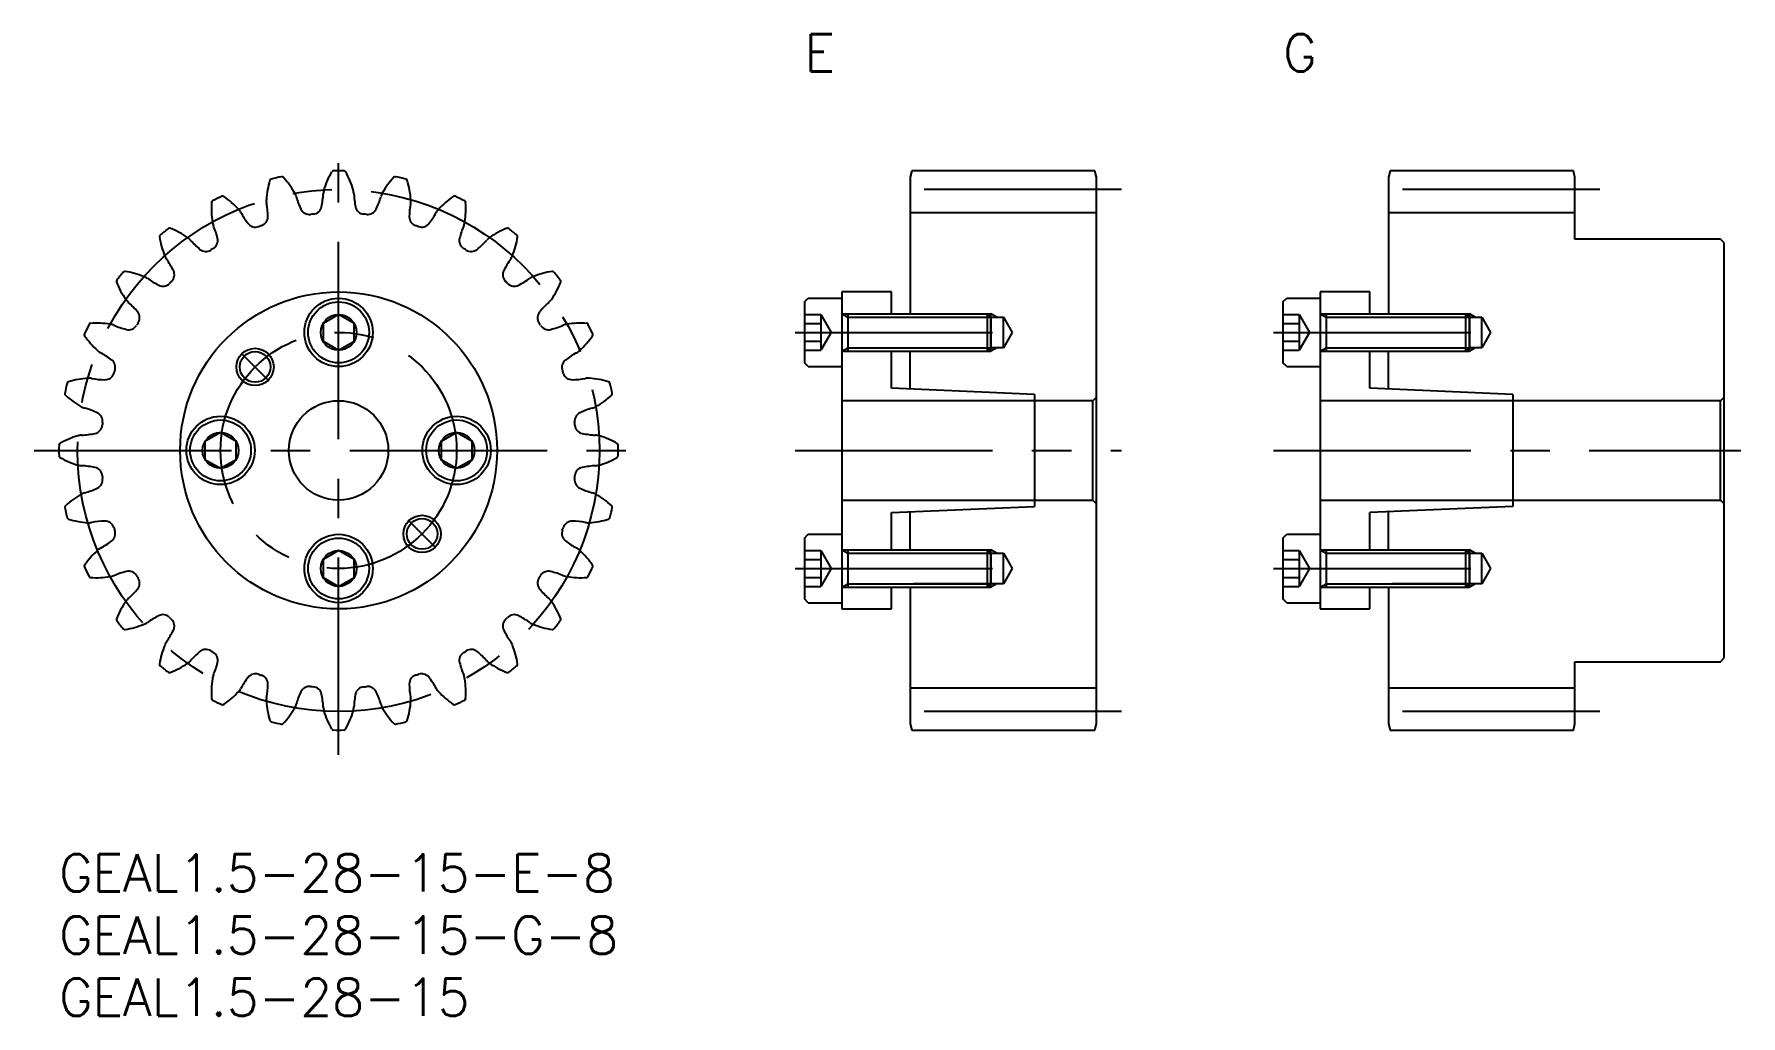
# Model space of a CAD drawing. Extents: x -2 to 135, y -13 to 66.
import ezdxf

# ---------------------------------------------------------------- set-up
doc = ezdxf.new("R2010")
doc.units = 0
doc.header["$LTSCALE"] = 0.5
doc.linetypes.add('CENTER', pattern=[50.8, 31.75, -6.35, 6.35, -6.35])
for name, color, linetype in [('MSM_CENTER', 1, 'CENTER'), ('MSM_CONTINUOUS', 7, 'CONTINUOUS'), ('MSM_NARROW', 5, 'CONTINUOUS'), ('MSM_PART_NUMBER', 7, 'CONTINUOUS')]:
    doc.layers.add(name, color=color, linetype=linetype)
doc.styles.get("Standard").update_dxf_attribs({"font": 'txt.shx', "height": 1, "bigfont": 'bigfont.shx'})

# ---------------------------------------------------------------- blocks, each defined once
blk = doc.blocks.new('*U3')
at = {"layer": 'MSM_PART_NUMBER'}
blk.add_text('GEAL1.5-28-15-G-8', height=3, dxfattribs=at).set_placement((0, -8))
blk = doc.blocks.new('*U4')
at = {"layer": 'MSM_PART_NUMBER'}
blk.add_text('GEAL1.5-28-15-E-8', height=3, dxfattribs=at).set_placement((0, -3))
blk = doc.blocks.new('*U5')
at = {"layer": 'MSM_PART_NUMBER'}
blk.add_text('GEAL1.5-28-15', height=3, dxfattribs=at).set_placement((0, -13))
blk = doc.blocks.new('*U6')
at = {"layer": 'MSM_PART_NUMBER'}
blk.add_text('E', height=3, dxfattribs=at).set_placement((60, 63))
blk = doc.blocks.new('*U7')
at = {"layer": 'MSM_PART_NUMBER'}
blk.add_text('G', height=3, dxfattribs=at).set_placement((98.5, 63))

msp = doc.modelspace()

# ---------------------------------------------------------------- linework, layer by layer
at = {"layer": 'MSM_CENTER'}
for p, q in [((22.5, 8), (22.5, 57)), ((85.5, 53.5), (66.5, 53.5)), ((124, 53.5), (105, 53.5)), ((59.25, 42), (77.12, 42)), ((97.75, 42), (115.62, 42)), ((14.67, 40.33), (16.9, 38.1)), ((-2, 32.5), (47, 32.5)), ((59.25, 32.5), (85.5, 32.5)), ((97.75, 32.5), (135.35, 32.5)), ((30.33, 24.67), (28.1, 26.9)), ((59.25, 23), (77.12, 23)), ((97.75, 23), (115.62, 23)), ((85.5, 11.5), (66.5, 11.5)), ((124, 11.5), (105, 11.5))]:
    msp.add_line(p, q, dxfattribs=at)
for radius in [21, 9.5]:
    msp.add_circle((22.5, 32.5), radius, dxfattribs=at)
at = {"layer": 'MSM_CONTINUOUS'}
for p, q in [((68.63, 55), (68.5, 54.5)), ((83.37, 55), (68.63, 55)), ((83.5, 54.5), (83.37, 55)), ((107.13, 55), (107, 54.5)), ((121.87, 55), (107.13, 55)), ((122, 54.5), (121.87, 55)), ((68.5, 54.5), (68.5, 43.5)), ((83.5, 10.5), (83.5, 54.5)), ((107, 54.5), (107, 43.5)), ((122, 49.5), (122, 54.5)), ((83.5, 51.63), (68.5, 51.63)), ((122, 51.63), (107, 51.63)), ((133.7, 49.5), (122, 49.5)), ((134, 49.2), (133.7, 49.5)), ((134, 15.8), (134, 49.2)), ((60, 44.45), (60.3, 44.75)), ((60, 44.45), (60, 39.55)), ((60.3, 44.75), (63, 44.75)), ((67, 45.25), (63, 45.25)), ((63, 45.25), (63, 19.75)), ((67, 43.5), (67, 45.25)), ((98.5, 44.45), (98.8, 44.75)), ((98.5, 44.45), (98.5, 39.55)), ((98.8, 44.75), (101.5, 44.75)), ((105.5, 45.25), (101.5, 45.25)), ((101.5, 45.25), (101.5, 19.75)), ((105.5, 43.5), (105.5, 45.25)), ((22.5, 43.44), (21.25, 42.72)), ((21.25, 42.72), (21.25, 41.28)), ((23.75, 42.72), (22.5, 43.44)), ((23.75, 41.28), (23.75, 42.72)), ((60, 43.44), (61.3, 43.44)), ((60, 42.72), (61.3, 42.72)), ((61.3, 43.44), (61.3, 40.56)), ((61.3, 43.44), (62.13, 42)), ((63, 43.5), (74.73, 43.5)), ((63.47, 43.5), (63.47, 40.5)), ((74.73, 40.5), (74.73, 43.5)), ((74.73, 43.5), (75, 43.23)), ((75, 43.23), (76, 43.23)), ((75, 43.23), (75, 40.77)), ((76, 40.77), (76, 43.23)), ((76, 43.23), (76.71, 42)), ((98.5, 43.44), (99.8, 43.44)), ((98.5, 42.72), (99.8, 42.72)), ((99.8, 43.44), (99.8, 40.56)), ((99.8, 43.44), (100.63, 42)), ((101.5, 43.5), (113.23, 43.5)), ((101.97, 43.5), (101.97, 40.5)), ((113.23, 40.5), (113.23, 43.5)), ((113.23, 43.5), (113.5, 43.23)), ((113.5, 43.23), (114.5, 43.23)), ((113.5, 43.23), (113.5, 40.77)), ((114.5, 40.77), (114.5, 43.23)), ((114.5, 43.23), (115.21, 42)), ((21.25, 41.28), (22.5, 40.56)), ((22.5, 40.56), (23.75, 41.28)), ((60, 41.28), (61.3, 41.28)), ((62.13, 42), (61.3, 40.56)), ((76.71, 42), (76, 40.77)), ((98.5, 41.28), (99.8, 41.28)), ((100.63, 42), (99.8, 40.56)), ((115.21, 42), (114.5, 40.77)), ((60, 40.56), (61.3, 40.56)), ((63, 40.5), (74.73, 40.5)), ((67, 37.5), (67, 40.5)), ((68.5, 37.43), (68.5, 40.5)), ((75, 40.77), (74.73, 40.5)), ((76, 40.77), (75, 40.77)), ((98.5, 40.56), (99.8, 40.56)), ((101.5, 40.5), (113.23, 40.5)), ((105.5, 37.5), (105.5, 40.5)), ((107, 37.43), (107, 40.5)), ((113.5, 40.77), (113.23, 40.5)), ((114.5, 40.77), (113.5, 40.77)), ((60.3, 39.25), (60, 39.55)), ((60.3, 39.25), (63, 39.25)), ((98.8, 39.25), (98.5, 39.55)), ((98.8, 39.25), (101.5, 39.25)), ((78.5, 37), (67, 37.5)), ((117, 37), (105.5, 37.5)), ((83.2, 36.5), (63, 36.5)), ((78.5, 37), (78.5, 28)), ((83.5, 36.8), (83.2, 36.5)), ((83.2, 28.5), (83.2, 36.5)), ((133.7, 36.5), (101.5, 36.5)), ((117, 37), (117, 28)), ((134, 36.8), (133.7, 36.5)), ((133.7, 28.5), (133.7, 36.5)), ((13, 33.94), (11.75, 33.22)), ((11.75, 33.22), (11.75, 31.78)), ((14.25, 33.22), (13, 33.94)), ((14.25, 31.78), (14.25, 33.22)), ((32, 33.94), (30.75, 33.22)), ((30.75, 33.22), (30.75, 31.78)), ((33.25, 33.22), (32, 33.94)), ((33.25, 31.78), (33.25, 33.22)), ((11.75, 31.78), (13, 31.06)), ((13, 31.06), (14.25, 31.78)), ((30.75, 31.78), (32, 31.06)), ((32, 31.06), (33.25, 31.78)), ((63, 28.5), (83.2, 28.5)), ((67, 27.5), (78.5, 28)), ((67, 24.5), (67, 27.5)), ((68.5, 24.5), (68.5, 27.57)), ((83.2, 28.5), (83.5, 28.2)), ((101.5, 28.5), (133.7, 28.5)), ((117, 28), (105.5, 27.5)), ((105.5, 24.5), (105.5, 27.5)), ((107, 24.5), (107, 27.57)), ((133.7, 28.5), (134, 28.2)), ((60, 25.45), (60.3, 25.75)), ((60, 25.45), (60, 20.55)), ((60.3, 25.75), (63, 25.75)), ((98.5, 25.45), (98.8, 25.75)), ((98.5, 25.45), (98.5, 20.55)), ((98.8, 25.75), (101.5, 25.75)), ((22.5, 24.44), (21.25, 23.72)), ((21.25, 23.72), (21.25, 22.28)), ((23.75, 23.72), (22.5, 24.44)), ((23.75, 22.28), (23.75, 23.72)), ((60, 24.44), (61.3, 24.44)), ((60, 23.72), (61.3, 23.72)), ((61.3, 24.44), (61.3, 21.56)), ((61.3, 24.44), (62.13, 23)), ((63, 24.5), (74.73, 24.5)), ((63.47, 24.5), (63.47, 21.5)), ((68.77, 24.23), (76, 24.23)), ((74.73, 21.5), (74.73, 24.5)), ((74.73, 24.5), (75, 24.23)), ((75, 24.23), (75, 21.77)), ((76, 21.77), (76, 24.23)), ((76, 24.23), (76.71, 23)), ((98.5, 24.44), (99.8, 24.44)), ((98.5, 23.72), (99.8, 23.72)), ((99.8, 24.44), (99.8, 21.56)), ((99.8, 24.44), (100.63, 23)), ((101.5, 24.5), (113.23, 24.5)), ((101.97, 24.5), (101.97, 21.5)), ((107.27, 24.23), (114.5, 24.23)), ((113.23, 21.5), (113.23, 24.5)), ((113.23, 24.5), (113.5, 24.23)), ((113.5, 24.23), (113.5, 21.77)), ((114.5, 21.77), (114.5, 24.23)), ((114.5, 24.23), (115.21, 23)), ((21.25, 22.28), (22.5, 21.56)), ((22.5, 21.56), (23.75, 22.28)), ((60, 22.28), (61.3, 22.28)), ((62.13, 23), (61.3, 21.56)), ((76.71, 23), (76, 21.77)), ((98.5, 22.28), (99.8, 22.28)), ((100.63, 23), (99.8, 21.56)), ((115.21, 23), (114.5, 21.77)), ((60, 21.56), (61.3, 21.56)), ((63, 21.5), (74.73, 21.5)), ((67, 19.75), (67, 21.5)), ((68.5, 21.5), (68.5, 10.5)), ((76, 21.77), (68.77, 21.77)), ((75, 21.77), (74.73, 21.5)), ((98.5, 21.56), (99.8, 21.56)), ((101.5, 21.5), (113.23, 21.5)), ((105.5, 19.75), (105.5, 21.5)), ((107, 21.5), (107, 10.5)), ((114.5, 21.77), (107.27, 21.77)), ((113.5, 21.77), (113.23, 21.5)), ((60.3, 20.25), (60, 20.55)), ((60.3, 20.25), (63, 20.25)), ((63, 19.75), (67, 19.75)), ((98.8, 20.25), (98.5, 20.55)), ((98.8, 20.25), (101.5, 20.25)), ((101.5, 19.75), (105.5, 19.75)), ((122, 10.5), (122, 15.5)), ((122, 15.5), (133.7, 15.5)), ((133.7, 15.5), (134, 15.8)), ((83.5, 13.38), (68.5, 13.38)), ((122, 13.38), (107, 13.38)), ((68.5, 10.5), (68.63, 10)), ((68.63, 10), (83.37, 10)), ((83.37, 10), (83.5, 10.5)), ((107, 10.5), (107.13, 10)), ((107.13, 10), (121.87, 10)), ((121.87, 10), (122, 10.5))]:
    msp.add_line(p, q, dxfattribs=at)
for centre, radius in [((22.5, 32.5), 12.75), ((22.5, 42), 2.75), ((22.5, 42), 2.45), ((22.5, 42), 1.44), ((15.78, 39.22), 1.23), ((22.5, 32.5), 4), ((13, 32.5), 2.75), ((13, 32.5), 2.45), ((32, 32.5), 2.75), ((32, 32.5), 2.45), ((13, 32.5), 1.44), ((32, 32.5), 1.44), ((29.22, 25.78), 1.23), ((22.5, 23), 2.75), ((22.5, 23), 2.45), ((22.5, 23), 1.44)]:
    msp.add_circle(centre, radius, dxfattribs=at)
for centre, radius, start, end in [((22.08, 54.85), 0.15, 91.082, 150.2353), ((22.5, 32.5), 22.5, 88.918, 91.082), ((22.92, 54.85), 0.15, 29.7647, 88.918), ((23.67, 52.2), 7, 163.0925, 176.0714), ((17.12, 54.19), 0.15, 103.9391, 163.0925), ((22.5, 32.5), 22.5, 101.7752, 103.9391), ((17.94, 54.38), 0.15, 42.6218, 101.7752), ((12.9, 49.74), 7, 29.6429, 42.6218), ((28.02, 51.45), 7, 150.2353, 163.2143), ((16.98, 51.45), 7, 16.7857, 29.7647), ((32.1, 49.74), 7, 137.3782, 150.3571), ((27.06, 54.38), 0.15, 78.2248, 137.3782), ((22.5, 32.5), 22.5, 76.0609, 78.2248), ((27.88, 54.19), 0.15, 16.9075, 76.0609), ((21.33, 52.2), 7, 3.9286, 16.9075), ((19.26, 51.97), 7, 175.9496, 188.9286), ((12.42, 52.45), 0.15, 116.7963, 175.9496), ((22.5, 32.5), 22.5, 114.6323, 116.7963), ((13.18, 52.82), 0.15, 55.4789, 114.6323), ((9.3, 47.17), 7, 42.5, 55.4789), ((17.91, 52.6), 1.23, 176.0714, 190.4764), ((10.59, 51.24), 6.22, 0.6476, 10.4764), ((17.91, 52.6), 1.23, 15.2379, 29.6429), ((25.1, 54.55), 6.22, 195.2379, 205.0667), ((15.05, 53.42), 6.22, 347.7905, 357.6192), ((22.5, 53.11), 1.23, 163.2143, 177.6192), ((22.5, 53.11), 1.23, 2.3808, 16.7857), ((29.95, 53.42), 6.22, 182.3808, 192.2095), ((19.9, 54.55), 6.22, 334.9333, 344.7621), ((27.09, 52.6), 1.23, 150.3571, 164.7621), ((34.41, 51.24), 6.22, 169.5236, 179.3524), ((27.09, 52.6), 1.23, 349.5236, 3.9286), ((35.7, 47.17), 7, 124.5211, 137.5), ((31.82, 52.82), 0.15, 65.3677, 124.5211), ((22.5, 32.5), 22.5, 63.2037, 65.3677), ((32.58, 52.45), 0.15, 4.0504, 63.2037), ((25.74, 51.97), 7, 351.0714, 4.0504), ((13.56, 51.07), 1.23, 188.9286, 203.3335), ((13.56, 51.07), 1.23, 28.0951, 42.5), ((20.13, 54.58), 6.22, 208.0951, 217.9238), ((16.06, 51.3), 0.75, 288.9143, 0.6476), ((20.15, 52.24), 0.75, 205.0667, 276.8), ((22.5, 32.5), 19.12, 96.0572, 96.8), ((20.4, 52.26), 0.75, 276.0572, 347.7905), ((24.6, 52.26), 0.75, 192.2095, 263.9428), ((22.5, 32.5), 19.13, 83.2, 83.9428), ((24.85, 52.24), 0.75, 263.2, 334.9333), ((28.94, 51.3), 0.75, 179.3524, 251.0857), ((24.87, 54.58), 6.22, 322.0762, 331.9049), ((31.44, 51.07), 1.23, 137.5, 151.9049), ((31.44, 51.07), 1.23, 336.6665, 351.0714), ((8.24, 49.71), 0.15, 129.6534, 188.8068), ((15.01, 50.76), 7, 188.8068, 201.7857), ((22.5, 32.5), 22.5, 127.4895, 129.6534), ((8.9, 50.23), 0.15, 68.3361, 127.4895), ((6.37, 43.87), 7, 55.3571, 68.3361), ((9.65, 48.61), 1.23, 40.9522, 55.3572), ((6.71, 48.12), 6.22, 13.5048, 23.3335), ((12.04, 49.4), 0.75, 301.7715, 13.5048), ((15.81, 51.22), 0.75, 217.9238, 289.6571), ((22.5, 32.5), 19.12, 108.9143, 109.6571), ((22.5, 32.5), 19.12, 70.3429, 71.0857), ((29.19, 51.22), 0.75, 250.3429, 322.0762), ((32.96, 49.4), 0.75, 166.4952, 238.2285), ((38.29, 48.12), 6.22, 156.6665, 166.4952), ((35.35, 48.61), 1.23, 124.6428, 139.0478), ((38.63, 43.87), 7, 111.6639, 124.6429), ((36.1, 50.23), 0.15, 52.5105, 111.6639), ((22.5, 32.5), 22.5, 50.3466, 52.5105), ((29.99, 50.76), 7, 338.2143, 351.1932), ((36.76, 49.71), 0.15, 351.1932, 50.3466), ((9.65, 48.61), 1.23, 201.7857, 216.1906), ((15.28, 53.5), 6.22, 220.9522, 230.7809), ((11.82, 49.26), 0.75, 230.781, 302.5142), ((22.5, 32.5), 19.13, 121.7715, 122.5142), ((22.5, 32.5), 19.12, 57.4858, 58.2285), ((33.18, 49.26), 0.75, 237.4858, 309.2191), ((29.72, 53.5), 6.22, 309.2191, 319.0478), ((35.35, 48.61), 1.23, 323.8094, 338.2143), ((22.5, 32.5), 22.5, 140.3466, 142.5105), ((5.29, 46.76), 0.15, 81.1932, 140.3466), ((4.24, 39.99), 7, 68.2143, 81.1932), ((3.63, 44.21), 6.22, 26.3619, 36.1907), ((8.54, 46.64), 0.75, 314.6286, 26.3619), ((36.46, 46.64), 0.75, 153.6381, 225.3714), ((41.37, 44.21), 6.22, 143.8093, 153.6381), ((40.76, 39.99), 7, 98.8068, 111.7857), ((39.71, 46.76), 0.15, 39.6534, 98.8068), ((22.5, 32.5), 22.5, 37.4895, 39.6534), ((4.77, 46.1), 0.15, 142.5105, 201.6639), ((11.13, 48.63), 7, 201.6639, 214.6429), ((6.39, 45.35), 1.23, 53.8094, 68.2143), ((10.79, 51.37), 6.22, 233.8093, 243.6381), ((8.36, 46.46), 0.75, 243.6381, 315.3714), ((22.5, 32.5), 19.13, 134.6286, 135.3714), ((22.5, 32.5), 19.12, 44.6286, 45.3714), ((36.64, 46.46), 0.75, 224.6286, 296.3619), ((34.21, 51.37), 6.22, 296.3619, 306.1907), ((38.61, 45.35), 1.23, 111.7857, 126.1906), ((33.87, 48.63), 7, 325.3571, 338.3361), ((40.23, 46.1), 0.15, 338.3361, 37.4895), ((6.39, 45.35), 1.23, 214.6428, 229.0478), ((1.5, 39.72), 6.22, 39.2191, 49.0478), ((43.5, 39.72), 6.22, 130.9522, 140.7809), ((38.61, 45.35), 1.23, 310.9522, 325.3572), ((22.5, 32.5), 22.5, 153.2037, 155.3677), ((2.55, 42.58), 0.15, 94.0503, 153.2037), ((3.03, 35.74), 7, 81.0714, 94.0504), ((3.93, 41.44), 1.23, 66.6665, 81.0714), ((22.5, 32.5), 19.12, 147.4858, 148.2285), ((5.74, 43.18), 0.75, 327.4858, 39.2191), ((39.26, 43.18), 0.75, 140.781, 212.5142), ((22.5, 32.5), 19.12, 31.7715, 32.5142), ((41.07, 41.44), 1.23, 98.9286, 113.3335), ((41.97, 35.74), 7, 85.9496, 98.9286), ((42.45, 42.58), 0.15, 26.7963, 85.9496), ((22.5, 32.5), 22.5, 24.6323, 26.7963), ((2.18, 41.82), 0.15, 155.3677, 214.5211), ((7.83, 45.7), 7, 214.5211, 227.5), ((6.88, 48.29), 6.22, 246.6665, 256.4952), ((5.6, 42.96), 0.75, 256.4952, 328.2285), ((39.4, 42.96), 0.75, 211.7715, 283.5048), ((38.12, 48.29), 6.22, 283.5048, 293.3335), ((37.17, 45.7), 7, 312.5, 325.4789), ((42.82, 41.82), 0.15, 325.4789, 24.6323), ((3.93, 41.44), 1.23, 227.5, 241.9049), ((0.42, 34.87), 6.22, 52.0762, 61.9049), ((44.58, 34.87), 6.22, 118.0951, 127.9238), ((41.07, 41.44), 1.23, 298.0951, 312.5), ((3.7, 38.94), 0.75, 269.3524, 341.0857), ((3.78, 39.19), 0.75, 340.3429, 52.0762), ((22.5, 32.5), 19.13, 160.3429, 161.0857), ((41.22, 39.19), 0.75, 127.9238, 199.6571), ((22.5, 32.5), 19.13, 18.9143, 19.6571), ((41.3, 38.94), 0.75, 198.9143, 270.6476), ((22.5, 32.5), 22.5, 166.0609, 168.2248), ((0.62, 37.06), 0.15, 168.2248, 227.3782), ((0.81, 37.88), 0.15, 106.9075, 166.0609), ((2.8, 31.33), 7, 93.9286, 106.9075), ((2.4, 37.09), 1.23, 79.5236, 93.9286), ((3.76, 44.41), 6.22, 259.5236, 269.3524), ((41.24, 44.41), 6.22, 270.6476, 280.4764), ((42.6, 37.09), 1.23, 86.0714, 100.4764), ((42.2, 31.33), 7, 73.0925, 86.0714), ((44.19, 37.88), 0.15, 13.9391, 73.0925), ((22.5, 32.5), 22.5, 11.7752, 13.9391), ((44.38, 37.06), 0.15, 312.6218, 11.7752), ((5.26, 42.1), 7, 227.3782, 240.3571), ((2.4, 37.09), 1.23, 240.3571, 254.7621), ((0.45, 29.9), 6.22, 64.9333, 74.7621), ((44.55, 29.9), 6.22, 105.2379, 115.0667), ((42.6, 37.09), 1.23, 285.2379, 299.6429), ((39.74, 42.1), 7, 299.6429, 312.6218), ((2.74, 34.6), 0.75, 282.2095, 353.9428), ((2.76, 34.85), 0.75, 353.2, 64.9333), ((22.5, 32.5), 19.13, 173.2, 173.9428), ((42.24, 34.85), 0.75, 115.0667, 186.8), ((22.5, 32.5), 19.12, 6.0572, 6.8), ((42.26, 34.6), 0.75, 186.0572, 257.7905), ((0.15, 32.92), 0.15, 119.7646, 178.918), ((3.55, 26.98), 7, 106.7857, 119.7647), ((1.89, 32.5), 1.23, 92.3808, 106.7857), ((1.58, 39.95), 6.22, 272.3808, 282.2095), ((43.42, 39.95), 6.22, 257.7905, 267.6192), ((43.11, 32.5), 1.23, 73.2143, 87.6192), ((41.45, 26.98), 7, 60.2353, 73.2143), ((44.85, 32.92), 0.15, 1.082, 60.2353), ((22.5, 32.5), 22.5, 178.918, 181.082), ((0.15, 32.08), 0.15, 181.082, 240.2353), ((3.55, 38.02), 7, 240.2353, 253.2143), ((41.45, 38.02), 7, 286.7857, 299.7647), ((44.85, 32.08), 0.15, 299.7646, 358.918), ((22.5, 32.5), 22.5, 358.918, 1.082), ((1.89, 32.5), 1.23, 253.2143, 267.6192), ((1.58, 25.05), 6.22, 77.7905, 87.6192), ((2.74, 30.4), 0.75, 6.0572, 77.7905), ((2.76, 30.15), 0.75, 295.0667, 6.8), ((22.5, 32.5), 19.12, 186.0572, 186.8), ((22.5, 32.5), 19.13, 353.2, 353.9428), ((42.24, 30.15), 0.75, 173.2, 244.9333), ((42.26, 30.4), 0.75, 102.2095, 173.9428), ((43.42, 25.05), 6.22, 92.3808, 102.2095), ((43.11, 32.5), 1.23, 272.3808, 286.7857), ((5.26, 22.9), 7, 119.6429, 132.6218), ((2.4, 27.91), 1.23, 105.2379, 119.6429), ((0.45, 35.1), 6.22, 285.2379, 295.0667), ((44.55, 35.1), 6.22, 244.9333, 254.7621), ((42.6, 27.91), 1.23, 60.3571, 74.7621), ((39.74, 22.9), 7, 47.3782, 60.3571), ((0.62, 27.94), 0.15, 132.6218, 191.7752), ((22.5, 32.5), 22.5, 191.7752, 193.9391), ((22.5, 32.5), 22.5, 346.0609, 348.2248), ((44.38, 27.94), 0.15, 348.2248, 47.3782), ((0.81, 27.12), 0.15, 193.9391, 253.0925), ((2.8, 33.67), 7, 253.0925, 266.0714), ((2.4, 27.91), 1.23, 266.0714, 280.4764), ((3.76, 20.59), 6.22, 90.6476, 100.4764), ((3.7, 26.06), 0.75, 18.9143, 90.6476), ((22.5, 32.5), 19.12, 198.9143, 199.6571), ((22.5, 32.5), 19.12, 340.3429, 341.0857), ((41.3, 26.06), 0.75, 89.3524, 161.0857), ((41.24, 20.59), 6.22, 79.5236, 89.3524), ((42.6, 27.91), 1.23, 259.5236, 273.9286), ((42.2, 33.67), 7, 273.9286, 286.9075), ((44.19, 27.12), 0.15, 286.9075, 346.0609), ((0.42, 30.13), 6.22, 298.0951, 307.9238), ((3.78, 25.81), 0.75, 307.9238, 19.6571), ((41.22, 25.81), 0.75, 160.3429, 232.0762), ((44.58, 30.13), 6.22, 232.0762, 241.9049), ((7.83, 19.3), 7, 132.5, 145.4789), ((3.93, 23.56), 1.23, 118.0951, 132.5), ((41.07, 23.56), 1.23, 47.5, 61.9049), ((37.17, 19.3), 7, 34.5211, 47.5), ((2.18, 23.18), 0.15, 145.4789, 204.6323), ((22.5, 32.5), 22.5, 204.6323, 206.7963), ((2.55, 22.42), 0.15, 206.7963, 265.9496), ((3.03, 29.26), 7, 265.9496, 278.9286), ((3.93, 23.56), 1.23, 278.9286, 293.3335), ((6.88, 16.71), 6.22, 103.5048, 113.3335), ((5.6, 22.04), 0.75, 31.7715, 103.5048), ((22.5, 32.5), 19.13, 211.7715, 212.5142), ((5.74, 21.82), 0.75, 320.7809, 32.5142), ((39.26, 21.82), 0.75, 147.4858, 219.2191), ((22.5, 32.5), 19.13, 327.4858, 328.2285), ((39.4, 22.04), 0.75, 76.4952, 148.2285), ((38.12, 16.71), 6.22, 66.6665, 76.4952), ((41.07, 23.56), 1.23, 246.6665, 261.0714), ((41.97, 29.26), 7, 261.0714, 274.0504), ((42.45, 22.42), 0.15, 274.0504, 333.2037), ((22.5, 32.5), 22.5, 333.2037, 335.3677), ((42.82, 23.18), 0.15, 335.3677, 34.5211), ((1.5, 25.28), 6.22, 310.9522, 320.7809), ((43.5, 25.28), 6.22, 219.2191, 229.0478), ((11.13, 16.37), 7, 145.3571, 158.3361), ((6.39, 19.65), 1.23, 130.9522, 145.3572), ((8.36, 18.54), 0.75, 44.6286, 116.3619), ((36.64, 18.54), 0.75, 63.6381, 135.3714), ((38.61, 19.65), 1.23, 34.6428, 49.0478), ((33.87, 16.37), 7, 21.6639, 34.6429), ((4.77, 18.9), 0.15, 158.3361, 217.4895), ((22.5, 32.5), 22.5, 217.4895, 219.6534), ((5.29, 18.24), 0.15, 219.6534, 278.8068), ((4.24, 25.01), 7, 278.8068, 291.7857), ((6.39, 19.65), 1.23, 291.7857, 306.1906), ((10.79, 13.63), 6.22, 116.3619, 126.1907), ((3.63, 20.79), 6.22, 323.8093, 333.6381), ((22.5, 32.5), 19.13, 224.6286, 225.3714), ((8.54, 18.36), 0.75, 333.6381, 45.3714), ((36.46, 18.36), 0.75, 134.6286, 206.3619), ((41.37, 20.79), 6.22, 206.3619, 216.1907), ((22.5, 32.5), 19.12, 314.6286, 315.3714), ((34.21, 13.63), 6.22, 53.8093, 63.6381), ((38.61, 19.65), 1.23, 233.8094, 248.2143), ((40.76, 25.01), 7, 248.2143, 261.1932), ((39.71, 18.24), 0.15, 261.1932, 320.3466), ((22.5, 32.5), 22.5, 320.3466, 322.5105), ((40.23, 18.9), 0.15, 322.5105, 21.6639), ((15.01, 14.24), 7, 158.2143, 171.1932), ((9.65, 16.39), 1.23, 143.8094, 158.2143), ((11.82, 15.74), 0.75, 57.4858, 129.2191), ((33.18, 15.74), 0.75, 50.7809, 122.5142), ((35.35, 16.39), 1.23, 21.7857, 36.1906), ((29.99, 14.24), 7, 8.8068, 21.7857), ((8.24, 15.29), 0.15, 171.1932, 230.3466), ((22.5, 32.5), 22.5, 230.3466, 232.5105), ((6.37, 21.13), 7, 291.6639, 304.6429), ((9.65, 16.39), 1.23, 304.6428, 319.0478), ((15.28, 11.5), 6.22, 129.2191, 139.0478), ((22.5, 32.5), 19.12, 237.4858, 238.2285), ((12.04, 15.6), 0.75, 346.4952, 58.2285), ((6.71, 16.88), 6.22, 336.6665, 346.4952), ((32.96, 15.6), 0.75, 121.7715, 193.5048), ((38.29, 16.88), 6.22, 193.5048, 203.3335), ((22.5, 32.5), 19.13, 301.7715, 302.5142), ((29.72, 11.5), 6.22, 40.9522, 50.7809), ((35.35, 16.39), 1.23, 220.9522, 235.3572), ((38.63, 21.13), 7, 235.3571, 248.3361), ((22.5, 32.5), 22.5, 307.4895, 309.6534), ((36.76, 15.29), 0.15, 309.6534, 8.8068), ((8.9, 14.77), 0.15, 232.5105, 291.6639), ((19.26, 13.03), 7, 171.0714, 184.0504), ((13.56, 13.93), 1.23, 156.6665, 171.0714), ((20.13, 10.42), 6.22, 142.0762, 151.9049), ((15.81, 13.78), 0.75, 70.3429, 142.0762), ((22.5, 32.5), 19.13, 250.3429, 251.0857), ((16.06, 13.7), 0.75, 359.3524, 71.0857), ((28.94, 13.7), 0.75, 108.9143, 180.6476), ((22.5, 32.5), 19.12, 288.9143, 289.6571), ((29.19, 13.78), 0.75, 37.9238, 109.6571), ((24.87, 10.42), 6.22, 28.0951, 37.9238), ((31.44, 13.93), 1.23, 8.9286, 23.3335), ((25.74, 13.03), 7, 355.9496, 8.9286), ((36.1, 14.77), 0.15, 248.3361, 307.4895), ((12.42, 12.55), 0.15, 184.0504, 243.2037), ((22.5, 32.5), 22.5, 243.2037, 245.3677), ((9.3, 17.83), 7, 304.5211, 317.5), ((13.56, 13.93), 1.23, 317.5, 331.9049), ((17.91, 12.4), 1.23, 169.5236, 183.9286), ((10.59, 13.76), 6.22, 349.5236, 359.3524), ((25.1, 10.45), 6.22, 154.9333, 164.7621), ((20.15, 12.76), 0.75, 83.2, 154.9333), ((22.5, 32.5), 19.12, 263.2, 263.9428), ((20.4, 12.74), 0.75, 12.2095, 83.9428), ((15.05, 11.58), 6.22, 2.3808, 12.2095), ((29.95, 11.58), 6.22, 167.7905, 177.6192), ((24.6, 12.74), 0.75, 96.0572, 167.7905), ((22.5, 32.5), 19.13, 276.0572, 276.8), ((24.85, 12.76), 0.75, 25.0667, 96.8), ((19.9, 10.45), 6.22, 15.2379, 25.0667), ((34.41, 13.76), 6.22, 180.6476, 190.4764), ((27.09, 12.4), 1.23, 356.0714, 10.4764), ((31.44, 13.93), 1.23, 208.0951, 222.5), ((35.7, 17.83), 7, 222.5, 235.4789), ((22.5, 32.5), 22.5, 294.6323, 296.7963), ((32.58, 12.55), 0.15, 296.7963, 355.9496), ((13.18, 12.18), 0.15, 245.3677, 304.5211), ((23.67, 12.8), 7, 183.9286, 196.9075), ((12.9, 15.26), 7, 317.3782, 330.3571), ((17.91, 12.4), 1.23, 330.3571, 344.7621), ((22.5, 11.89), 1.23, 182.3808, 196.7857), ((28.02, 13.55), 7, 196.7857, 209.7647), ((16.98, 13.55), 7, 330.2353, 343.2143), ((22.5, 11.89), 1.23, 343.2143, 357.6192), ((27.09, 12.4), 1.23, 195.2379, 209.6429), ((32.1, 15.26), 7, 209.6429, 222.6218), ((21.33, 12.8), 7, 343.0925, 356.0714), ((31.82, 12.18), 0.15, 235.4789, 294.6323), ((17.12, 10.81), 0.15, 196.9075, 256.0609), ((22.5, 32.5), 22.5, 256.0609, 258.2248), ((17.94, 10.62), 0.15, 258.2248, 317.3782), ((22.08, 10.15), 0.15, 209.7646, 268.918), ((22.5, 32.5), 22.5, 268.918, 271.082), ((22.92, 10.15), 0.15, 271.082, 330.2353), ((27.06, 10.62), 0.15, 222.6218, 281.7752), ((22.5, 32.5), 22.5, 281.7752, 283.9391), ((27.88, 10.81), 0.15, 283.9391, 343.0925)]:
    msp.add_arc(centre, radius, start, end, dxfattribs=at)
at = {"layer": 'MSM_NARROW'}
for p, q in [((63, 43.5), (63.47, 43.23)), ((63.47, 43.23), (75, 43.23)), ((74.73, 43.5), (75, 43.5)), ((75, 40.5), (75, 43.5)), ((75.47, 43.23), (75, 43.5)), ((101.5, 43.5), (101.97, 43.23)), ((101.97, 43.23), (113.5, 43.23)), ((113.23, 43.5), (113.5, 43.5)), ((113.5, 40.5), (113.5, 43.5)), ((113.97, 43.23), (113.5, 43.5)), ((63, 40.5), (63.47, 40.77)), ((63.47, 40.77), (75, 40.77)), ((74.73, 40.5), (75, 40.5)), ((75.47, 40.77), (75, 40.5)), ((101.5, 40.5), (101.97, 40.77)), ((101.97, 40.77), (113.5, 40.77)), ((113.23, 40.5), (113.5, 40.5)), ((113.97, 40.77), (113.5, 40.5)), ((63, 24.5), (63.47, 24.23)), ((63.47, 24.23), (75, 24.23)), ((74.73, 24.5), (75, 24.5)), ((75, 21.5), (75, 24.5)), ((75.47, 24.23), (75, 24.5)), ((101.5, 24.5), (101.97, 24.23)), ((101.97, 24.23), (113.5, 24.23)), ((113.23, 24.5), (113.5, 24.5)), ((113.5, 21.5), (113.5, 24.5)), ((113.97, 24.23), (113.5, 24.5)), ((63, 21.5), (63.47, 21.77)), ((63.47, 21.77), (75, 21.77)), ((74.73, 21.5), (75, 21.5)), ((75.47, 21.77), (75, 21.5)), ((101.5, 21.5), (101.97, 21.77)), ((101.97, 21.77), (113.5, 21.77)), ((113.23, 21.5), (113.5, 21.5)), ((113.97, 21.77), (113.5, 21.5))]:
    msp.add_line(p, q, dxfattribs=at)
for centre in [(15.78, 39.22), (29.22, 25.78)]:
    msp.add_circle(centre, 1.5, dxfattribs=at)

# ---------------------------------------------------------------- block references
at = {"layer": 'MSM_CONTINUOUS'}
for name in ['*U6', '*U7', '*U4', '*U3', '*U5']:
    msp.add_blockref(name, (0, 0), dxfattribs=at)

doc.saveas('drawing.dxf')
